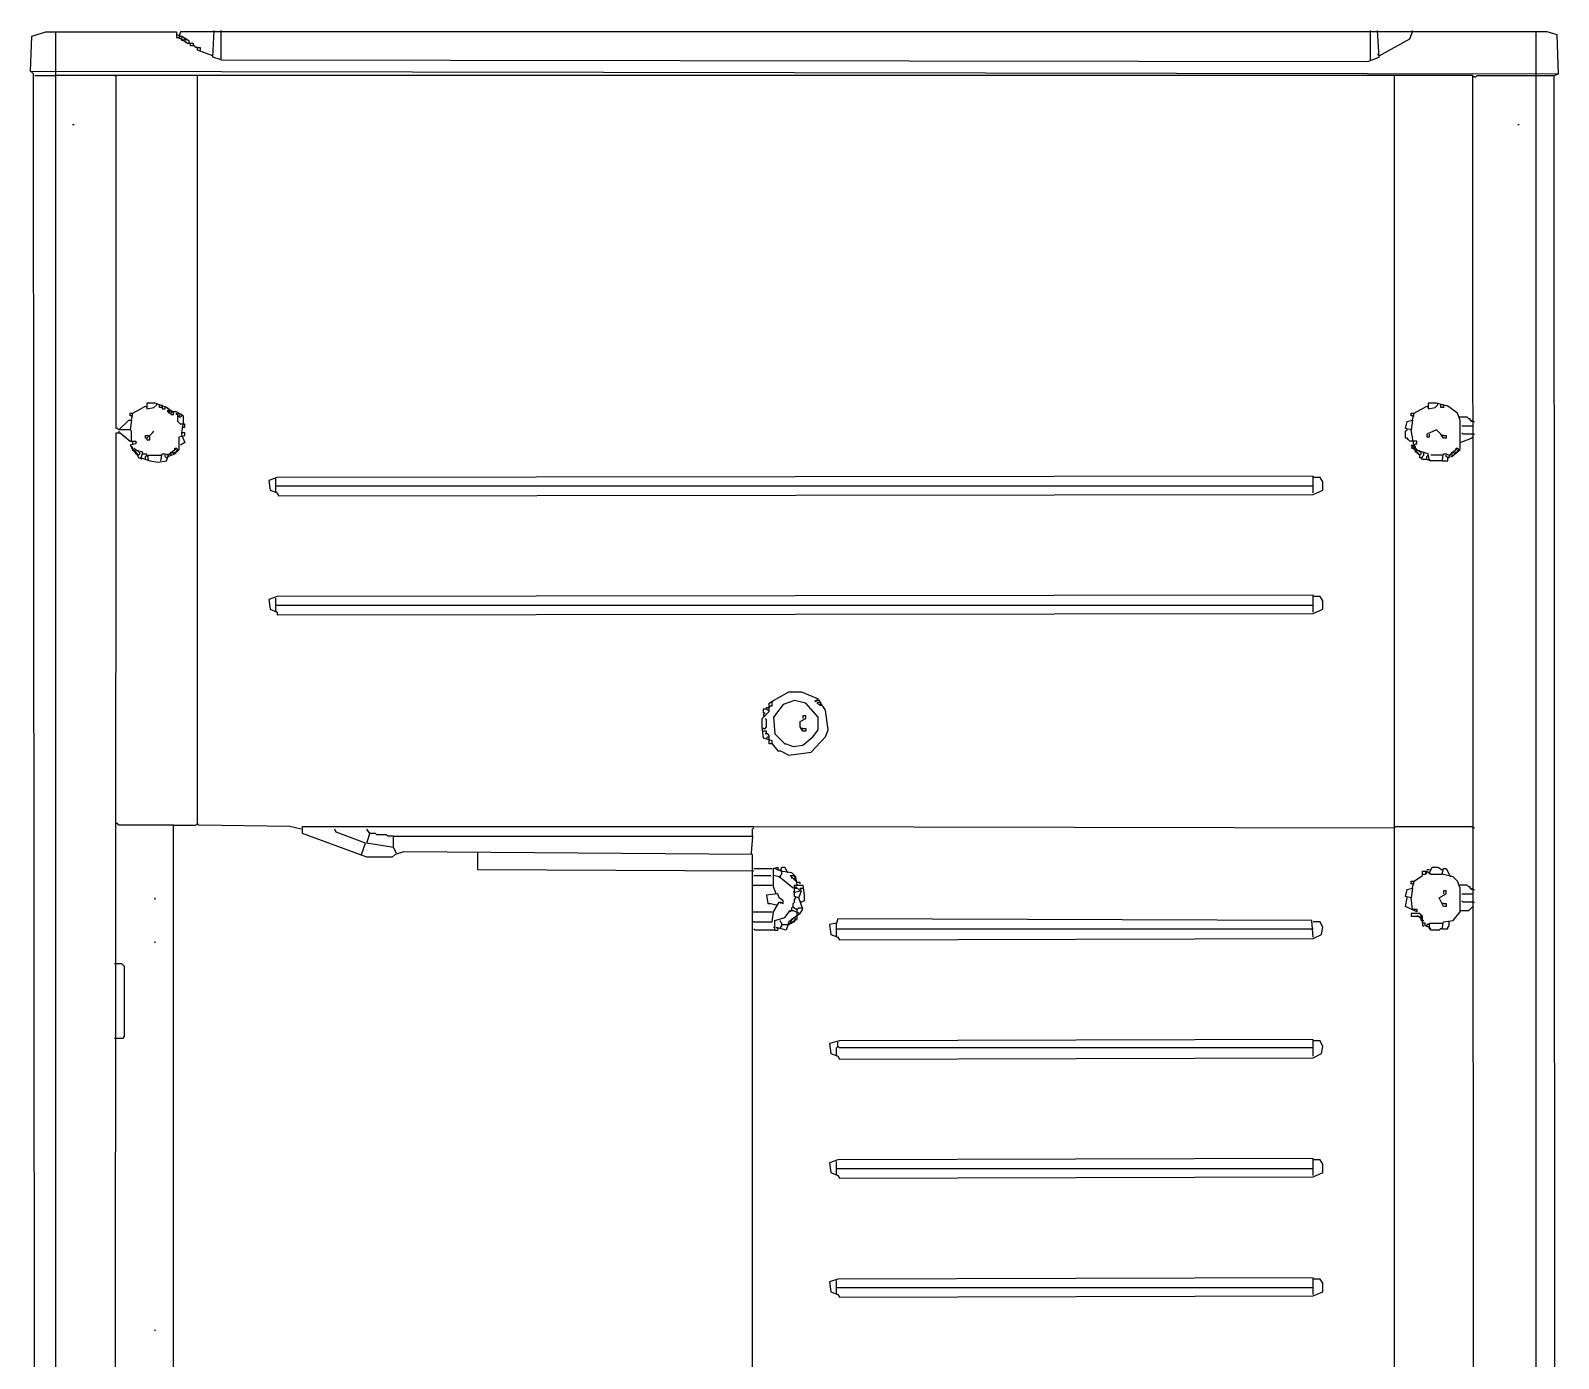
# Model space of a CAD drawing. Extents: x 3792242 to 5145247, y -1546315 to -1031918.
# Drawn here: x 4167802 to 4168572, y -1514975 to -1514306 of the extents above; entities that cross this region are included whole.
import ezdxf

# ---------------------------------------------------------------- set-up
doc = ezdxf.new("R2010")
doc.units = 0
doc.header["$MEASUREMENT"] = 0
doc.layers.add('ZZ-chladenie', color=133, linetype='CONTINUOUS')

msp = doc.modelspace()

# ---------------------------------------------------------------- linework, layer by layer
at = {"layer": 'ZZ-chladenie', "color": 9}
for p, q in [((4167803.011, -1514308.421), (4167810.072, -1514306.302)), ((4167810.072, -1514306.302), (4167875.735, -1514306.302)), ((4167815.014, -1515613.77), (4167815.014, -1514306.302)), ((4167875.735, -1514306.302), (4167875.735, -1514309.126)), ((4167877.853, -1514306.302), (4167877.147, -1514308.421)), ((4168566.255, -1514306.302), (4167877.853, -1514306.302)), ((4167894.092, -1514319.012), (4167894.798, -1514305.597)), ((4167898.328, -1514320.424), (4167898.328, -1514305.597)), ((4168477.293, -1514320.424), (4168477.293, -1514305.597)), ((4168481.529, -1514319.012), (4168480.822, -1514305.597)), ((4168497.062, -1514309.833), (4168498.474, -1514306.302)), ((4168498.474, -1514306.302), (4168498.474, -1514305.597)), ((4168560.607, -1515372.443), (4168560.607, -1514306.302)), ((4168571.198, -1514307.714), (4168566.255, -1514306.302)), ((4167802.305, -1514326.072), (4167803.011, -1514308.421)), ((4167876.441, -1514307.714), (4167875.735, -1514307.714)), ((4167875.735, -1514309.126), (4167877.147, -1514309.126)), ((4167877.147, -1514308.421), (4167876.441, -1514307.714)), ((4167877.147, -1514308.421), (4167878.559, -1514308.421)), ((4167877.147, -1514309.126), (4167877.147, -1514309.833)), ((4167877.147, -1514309.126), (4167881.383, -1514311.951)), ((4167878.559, -1514308.421), (4167882.089, -1514310.539)), ((4167878.559, -1514309.833), (4167878.559, -1514309.126)), ((4167878.559, -1514310.539), (4167878.559, -1514309.833)), ((4167879.265, -1514310.539), (4167878.559, -1514310.539)), ((4167879.265, -1514310.539), (4167879.971, -1514309.833)), ((4167879.971, -1514309.833), (4167880.677, -1514310.539)), ((4167880.677, -1514311.245), (4167880.677, -1514311.951)), ((4167881.383, -1514311.951), (4167884.207, -1514311.951)), ((4167882.089, -1514310.539), (4167882.089, -1514311.951)), ((4167882.795, -1514313.363), (4167882.795, -1514311.951)), ((4167884.207, -1514313.363), (4167882.795, -1514313.363)), ((4167884.207, -1514311.951), (4167884.207, -1514313.363)), ((4167884.914, -1514313.363), (4167884.207, -1514313.363)), ((4167885.62, -1514314.069), (4167884.914, -1514313.363)), ((4167886.326, -1514314.069), (4167885.62, -1514314.069)), ((4167886.326, -1514315.481), (4167886.326, -1514314.069)), ((4167886.326, -1514314.069), (4167887.738, -1514314.069)), ((4167887.738, -1514314.069), (4167887.738, -1514315.481)), ((4168481.529, -1514318.305), (4168497.062, -1514309.833)), ((4168571.903, -1514327.484), (4168571.198, -1514307.714)), ((4167894.092, -1514318.305), (4167886.326, -1514315.481)), ((4167898.328, -1514320.424), (4167894.092, -1514319.012)), ((4167898.328, -1514320.424), (4168475.88, -1514321.13)), ((4168475.88, -1514321.13), (4168481.529, -1514319.012)), ((4168481.529, -1514318.305), (4168480.822, -1514317.6)), ((4167803.717, -1514327.484), (4167802.305, -1514326.072)), ((4167802.305, -1514326.072), (4168571.903, -1514327.484)), ((4167804.808, -1515613.77), (4167803.717, -1514327.484)), ((4167804.423, -1514328.19), (4167815.014, -1514328.19)), ((4168528.835, -1514328.19), (4167815.014, -1514328.19)), ((4167845.374, -1514328.896), (4167844.668, -1514328.19)), ((4167845.374, -1514506.116), (4167845.374, -1514328.896)), ((4167886.326, -1514705.222), (4167886.326, -1514328.19)), ((4168489.296, -1515613.77), (4168489.296, -1514328.19)), ((4168529.472, -1515613.77), (4168528.835, -1514328.19)), ((4168529.54, -1514328.896), (4168528.835, -1514328.896)), ((4168529.54, -1514328.896), (4168530.247, -1514328.896)), ((4168530.247, -1514328.896), (4168530.952, -1514328.19)), ((4168530.952, -1514328.19), (4168560.607, -1514328.19)), ((4168560.607, -1514328.19), (4168569.786, -1514328.19)), ((4168569.786, -1514328.19), (4168571.903, -1514327.484)), ((4168570.377, -1515613.77), (4168569.786, -1514328.19)), ((4167823.487, -1514352.902), (4167824.193, -1514352.902)), ((4168551.428, -1514352.902), (4168552.134, -1514352.902)), ((4167852.435, -1514499.761), (4167852.435, -1514498.349)), ((4167852.435, -1514498.349), (4167853.847, -1514498.349)), ((4167853.141, -1514501.879), (4167853.847, -1514498.349)), ((4167853.847, -1514498.349), (4167860.201, -1514494.819)), ((4167860.201, -1514494.819), (4167860.908, -1514495.525)), ((4167865.144, -1514493.407), (4167860.908, -1514493.407)), ((4167860.908, -1514493.407), (4167860.908, -1514496.231)), ((4167860.908, -1514496.231), (4167864.438, -1514495.525)), ((4167864.438, -1514495.525), (4167865.85, -1514494.113)), ((4167870.792, -1514495.525), (4167865.144, -1514493.407)), ((4167865.85, -1514494.113), (4167865.85, -1514493.407)), ((4167867.262, -1514495.525), (4167867.262, -1514494.113)), ((4167868.675, -1514495.525), (4167867.262, -1514495.525)), ((4167868.675, -1514494.819), (4167868.675, -1514494.113)), ((4167868.675, -1514494.819), (4167868.675, -1514495.525)), ((4167868.675, -1514495.525), (4167868.675, -1514496.231)), ((4167868.675, -1514496.231), (4167870.087, -1514496.231)), ((4167870.087, -1514495.525), (4167870.087, -1514494.819)), ((4167870.087, -1514496.231), (4167870.087, -1514495.525)), ((4167873.616, -1514497.643), (4167870.792, -1514495.525)), ((4167871.499, -1514496.231), (4167871.499, -1514495.525)), ((4167871.499, -1514497.643), (4167871.499, -1514496.937)), ((4167871.499, -1514496.937), (4167872.204, -1514497.643)), ((4167872.204, -1514498.349), (4167871.499, -1514497.643)), ((4167872.204, -1514497.643), (4167872.911, -1514496.937)), ((4167872.204, -1514497.643), (4167872.911, -1514498.349)), ((4167872.911, -1514498.349), (4167872.204, -1514498.349)), ((4167872.911, -1514496.937), (4167873.616, -1514497.643)), ((4167872.911, -1514498.349), (4167873.616, -1514497.643)), ((4167872.911, -1514498.349), (4167872.911, -1514499.055)), ((4167872.911, -1514499.055), (4167874.323, -1514499.055)), ((4167874.323, -1514497.643), (4167873.616, -1514497.643)), ((4167875.735, -1514497.643), (4167873.616, -1514497.643)), ((4167874.323, -1514498.349), (4167874.323, -1514497.643)), ((4167874.323, -1514499.055), (4167874.323, -1514498.349)), ((4167879.265, -1514499.761), (4167875.735, -1514497.643)), ((4167875.735, -1514499.055), (4167875.735, -1514498.349)), ((4167875.735, -1514498.349), (4167876.441, -1514499.055)), ((4167876.441, -1514499.055), (4167875.735, -1514499.055)), ((4167876.441, -1514499.055), (4167877.147, -1514498.349)), ((4167876.441, -1514502.585), (4167876.441, -1514499.055)), ((4167877.147, -1514498.349), (4167877.853, -1514499.055)), ((4167877.147, -1514499.761), (4167877.853, -1514499.055)), ((4167878.559, -1514499.055), (4167877.853, -1514499.055)), ((4167878.559, -1514499.761), (4167878.559, -1514499.055)), ((4168497.768, -1514499.761), (4168497.768, -1514498.349)), ((4168497.768, -1514498.349), (4168499.18, -1514498.349)), ((4168498.474, -1514501.879), (4168499.18, -1514498.349)), ((4168499.18, -1514498.349), (4168505.534, -1514494.819)), ((4168505.534, -1514494.819), (4168506.241, -1514495.525)), ((4168510.477, -1514493.407), (4168506.241, -1514493.407)), ((4168506.241, -1514493.407), (4168506.241, -1514496.231)), ((4168506.241, -1514496.231), (4168509.771, -1514495.525)), ((4168509.771, -1514495.525), (4168511.183, -1514494.113)), ((4168516.125, -1514494.819), (4168510.477, -1514493.407)), ((4168511.183, -1514494.113), (4168511.183, -1514493.407)), ((4168512.595, -1514495.525), (4168512.595, -1514494.113)), ((4168514.007, -1514495.525), (4168512.595, -1514495.525)), ((4168514.007, -1514494.819), (4168514.007, -1514494.113)), ((4168514.007, -1514494.819), (4168514.007, -1514495.525)), ((4168521.068, -1514498.349), (4168516.125, -1514494.819)), ((4168522.48, -1514501.879), (4168521.068, -1514498.349)), ((4167846.081, -1514506.116), (4167845.374, -1514506.116)), ((4167846.787, -1514506.822), (4167846.081, -1514506.116)), ((4167846.787, -1514506.822), (4167851.729, -1514501.879)), ((4167852.435, -1514506.822), (4167846.787, -1514506.822)), ((4167851.729, -1514501.879), (4167853.141, -1514501.879)), ((4167853.141, -1514499.761), (4167852.435, -1514499.761)), ((4167853.141, -1514501.879), (4167852.435, -1514506.822)), ((4167853.141, -1514507.528), (4167852.435, -1514506.822)), ((4167853.141, -1514499.761), (4167853.847, -1514499.761)), ((4167877.147, -1514503.291), (4167876.441, -1514502.585)), ((4167877.147, -1514500.467), (4167877.147, -1514499.761)), ((4167877.853, -1514500.467), (4167877.147, -1514500.467)), ((4167877.853, -1514503.997), (4167877.147, -1514503.291)), ((4167878.559, -1514499.761), (4167877.853, -1514500.467)), ((4167878.559, -1514503.997), (4167877.853, -1514503.997)), ((4167878.559, -1514508.234), (4167879.265, -1514503.291)), ((4167879.971, -1514503.997), (4167878.559, -1514503.997)), ((4167878.559, -1514505.41), (4167879.971, -1514505.41)), ((4167879.265, -1514503.291), (4167879.265, -1514499.761)), ((4167879.971, -1514505.41), (4167879.971, -1514503.997)), ((4168494.944, -1514506.116), (4168495.65, -1514502.585)), ((4168497.768, -1514506.822), (4168494.944, -1514506.116)), ((4168494.944, -1514507.528), (4168495.65, -1514506.822)), ((4168495.65, -1514502.585), (4168498.474, -1514501.879)), ((4168495.65, -1514506.822), (4168495.65, -1514506.116)), ((4168498.474, -1514499.761), (4168497.768, -1514499.761)), ((4168498.474, -1514501.879), (4168497.768, -1514506.822)), ((4168499.18, -1514515.294), (4168497.768, -1514506.822)), ((4168498.474, -1514499.761), (4168499.18, -1514499.761)), ((4168510.477, -1514506.822), (4168505.534, -1514508.94)), ((4168512.595, -1514508.94), (4168510.477, -1514506.822)), ((4168526.01, -1514500.467), (4168521.773, -1514500.467)), ((4168522.48, -1514513.176), (4168522.48, -1514501.879)), ((4168523.186, -1514504.703), (4168528.835, -1514504.703)), ((4168526.716, -1514501.173), (4168526.01, -1514500.467)), ((4168527.422, -1514501.173), (4168526.716, -1514501.173)), ((4168527.422, -1514501.879), (4168527.422, -1514501.173)), ((4168528.128, -1514502.585), (4168527.422, -1514501.879)), ((4168528.835, -1514502.585), (4168528.128, -1514501.879)), ((4168528.835, -1514502.585), (4168528.128, -1514502.585)), ((4168528.835, -1514502.585), (4168529.54, -1514502.585)), ((4167844.849, -1515613.77), (4167845.374, -1514508.234)), ((4167845.374, -1514508.234), (4167847.493, -1514508.234)), ((4167846.787, -1514507.528), (4167846.787, -1514508.234)), ((4167847.493, -1514508.234), (4167852.435, -1514512.47)), ((4167852.435, -1514512.47), (4167855.259, -1514512.47)), ((4167855.259, -1514513.882), (4167852.435, -1514514.588)), ((4167852.435, -1514514.588), (4167855.259, -1514518.824)), ((4167853.141, -1514512.47), (4167853.141, -1514507.528)), ((4167853.847, -1514513.882), (4167853.847, -1514512.47)), ((4167855.259, -1514512.47), (4167855.259, -1514513.882)), ((4167860.201, -1514511.058), (4167860.201, -1514509.646)), ((4167860.201, -1514509.646), (4167861.613, -1514509.646)), ((4167860.908, -1514511.058), (4167860.201, -1514511.058)), ((4167861.613, -1514510.352), (4167860.908, -1514511.058)), ((4167860.908, -1514511.058), (4167860.908, -1514511.764)), ((4167860.908, -1514511.764), (4167862.32, -1514511.764)), ((4167861.613, -1514509.646), (4167861.613, -1514510.352)), ((4167862.32, -1514509.646), (4167863.026, -1514508.94)), ((4167862.32, -1514511.764), (4167862.32, -1514509.646)), ((4167863.026, -1514508.94), (4167863.732, -1514508.234)), ((4167863.732, -1514508.234), (4167864.438, -1514507.528)), ((4167877.147, -1514510.352), (4167879.971, -1514509.646)), ((4167877.147, -1514516.707), (4167877.147, -1514510.352)), ((4167879.971, -1514513.176), (4167877.853, -1514514.588)), ((4167878.559, -1514509.646), (4167878.559, -1514508.234)), ((4167879.971, -1514508.234), (4167878.559, -1514508.234)), ((4167878.559, -1514509.646), (4167879.971, -1514513.176)), ((4167879.971, -1514509.646), (4167879.971, -1514508.234)), ((4168494.944, -1514511.058), (4168494.944, -1514507.528)), ((4168495.65, -1514511.058), (4168494.944, -1514511.058)), ((4168496.356, -1514511.764), (4168495.65, -1514511.058)), ((4168497.062, -1514512.47), (4168496.356, -1514511.764)), ((4168498.474, -1514512.47), (4168497.062, -1514512.47)), ((4168502.004, -1514519.531), (4168497.768, -1514514.588)), ((4168497.768, -1514514.588), (4168499.18, -1514514.588)), ((4168499.18, -1514512.47), (4168498.474, -1514512.47)), ((4168500.592, -1514512.47), (4168499.18, -1514512.47)), ((4168499.18, -1514514.588), (4168499.886, -1514513.882)), ((4168499.886, -1514515.294), (4168499.18, -1514514.588)), ((4168499.886, -1514513.882), (4168500.592, -1514513.882)), ((4168500.592, -1514513.882), (4168500.592, -1514512.47)), ((4168505.534, -1514508.94), (4168505.534, -1514510.352)), ((4168505.534, -1514510.352), (4168506.947, -1514510.352)), ((4168506.947, -1514510.352), (4168506.947, -1514508.94)), ((4168514.007, -1514511.058), (4168512.595, -1514508.94)), ((4168514.007, -1514509.646), (4168513.301, -1514509.646)), ((4168514.007, -1514509.646), (4168515.419, -1514509.646)), ((4168515.419, -1514511.058), (4168514.007, -1514511.058)), ((4168515.419, -1514509.646), (4168515.419, -1514511.058)), ((4168522.48, -1514513.176), (4168528.128, -1514511.058)), ((4168522.48, -1514516.707), (4168522.48, -1514513.176)), ((4168523.892, -1514508.94), (4168523.186, -1514508.234)), ((4168528.835, -1514508.94), (4168523.892, -1514508.94)), ((4168528.128, -1514511.058), (4168528.835, -1514510.352)), ((4168528.835, -1514508.94), (4168529.54, -1514508.94)), ((4167853.141, -1514516), (4167853.847, -1514515.294)), ((4167853.847, -1514516.707), (4167853.141, -1514516)), ((4167853.847, -1514517.412), (4167853.847, -1514516.707)), ((4167854.553, -1514517.412), (4167853.847, -1514517.412)), ((4167855.965, -1514517.412), (4167854.553, -1514516)), ((4167854.553, -1514517.412), (4167855.259, -1514516.707)), ((4167855.259, -1514518.119), (4167854.553, -1514517.412)), ((4167855.259, -1514516.707), (4167855.965, -1514517.412)), ((4167855.965, -1514518.824), (4167855.259, -1514518.119)), ((4167855.259, -1514518.824), (4167855.965, -1514518.824)), ((4167856.672, -1514517.412), (4167855.965, -1514517.412)), ((4167858.789, -1514518.119), (4167855.965, -1514517.412)), ((4167855.965, -1514519.531), (4167855.965, -1514518.824)), ((4167855.965, -1514518.824), (4167856.672, -1514520.943)), ((4167856.672, -1514519.531), (4167855.965, -1514519.531)), ((4167856.672, -1514518.119), (4167856.672, -1514517.412)), ((4167856.672, -1514519.531), (4167857.377, -1514518.824)), ((4167856.672, -1514520.943), (4167858.084, -1514520.943)), ((4167857.377, -1514518.824), (4167857.377, -1514518.119)), ((4167858.084, -1514520.943), (4167858.789, -1514518.119)), ((4167858.084, -1514520.943), (4167858.084, -1514521.648)), ((4167858.084, -1514520.943), (4167862.32, -1514522.355)), ((4167858.789, -1514518.824), (4167860.908, -1514518.824)), ((4167860.201, -1514520.236), (4167860.908, -1514519.531)), ((4167860.201, -1514521.648), (4167860.201, -1514520.236)), ((4167860.908, -1514519.531), (4167867.968, -1514519.531)), ((4167861.613, -1514520.236), (4167860.908, -1514520.236)), ((4167861.613, -1514521.648), (4167861.613, -1514520.236)), ((4167861.613, -1514521.648), (4167861.613, -1514522.355)), ((4167862.32, -1514522.355), (4167866.556, -1514523.061)), ((4167866.556, -1514523.061), (4167870.792, -1514522.355)), ((4167867.968, -1514522.355), (4167868.675, -1514518.824)), ((4167868.675, -1514518.824), (4167870.087, -1514518.824)), ((4167870.087, -1514518.824), (4167871.499, -1514519.531)), ((4167870.087, -1514520.236), (4167870.087, -1514519.531)), ((4167870.792, -1514520.943), (4167870.087, -1514520.236)), ((4167870.792, -1514522.355), (4167871.499, -1514520.236)), ((4167870.792, -1514520.943), (4167871.499, -1514520.943)), ((4167871.499, -1514519.531), (4167875.735, -1514516)), ((4167871.499, -1514519.531), (4167871.499, -1514518.824)), ((4167871.499, -1514520.236), (4167875.029, -1514518.824)), ((4167871.499, -1514520.943), (4167871.499, -1514520.236)), ((4167872.911, -1514518.824), (4167872.911, -1514518.119)), ((4167872.911, -1514518.119), (4167873.616, -1514518.119)), ((4167872.911, -1514518.824), (4167872.911, -1514519.531)), ((4167873.616, -1514518.119), (4167874.323, -1514517.412)), ((4167873.616, -1514518.119), (4167874.323, -1514518.824)), ((4167874.323, -1514517.412), (4167875.029, -1514516.707)), ((4167874.323, -1514518.824), (4167875.029, -1514518.119)), ((4167875.029, -1514516.707), (4167875.029, -1514516)), ((4167875.029, -1514516), (4167875.735, -1514516)), ((4167875.029, -1514518.824), (4167877.147, -1514516.707)), ((4167875.029, -1514518.119), (4167875.735, -1514518.119)), ((4167876.441, -1514516.707), (4167875.735, -1514516)), ((4167875.735, -1514517.412), (4167876.441, -1514516.707)), ((4167875.735, -1514518.119), (4167875.735, -1514517.412)), ((4168498.474, -1514516), (4168497.768, -1514516)), ((4168499.18, -1514516.707), (4168498.474, -1514516)), ((4168501.298, -1514517.412), (4168499.18, -1514515.294)), ((4168499.886, -1514517.412), (4168499.18, -1514516.707)), ((4168499.886, -1514516), (4168499.886, -1514515.294)), ((4168499.886, -1514517.412), (4168500.592, -1514516.707)), ((4168499.886, -1514518.119), (4168499.886, -1514517.412)), ((4168500.592, -1514518.119), (4168499.886, -1514518.119)), ((4168500.592, -1514516.707), (4168501.298, -1514517.412)), ((4168501.298, -1514518.824), (4168500.592, -1514518.119)), ((4168502.004, -1514517.412), (4168501.298, -1514517.412)), ((4168506.241, -1514518.824), (4168501.298, -1514517.412)), ((4168502.004, -1514519.531), (4168501.298, -1514518.824)), ((4168502.004, -1514518.119), (4168502.004, -1514517.412)), ((4168502.004, -1514519.531), (4168502.71, -1514518.824)), ((4168502.004, -1514520.943), (4168502.004, -1514519.531)), ((4168502.71, -1514520.943), (4168502.004, -1514520.943)), ((4168502.71, -1514518.824), (4168502.71, -1514518.119)), ((4168503.416, -1514521.648), (4168502.71, -1514520.943)), ((4168503.416, -1514520.236), (4168504.122, -1514519.531)), ((4168503.416, -1514520.943), (4168503.416, -1514520.236)), ((4168505.534, -1514521.648), (4168503.416, -1514521.648)), ((4168504.122, -1514518.824), (4168504.122, -1514518.119)), ((4168504.122, -1514519.531), (4168504.122, -1514518.824)), ((4168505.534, -1514520.236), (4168506.241, -1514519.531)), ((4168505.534, -1514521.648), (4168505.534, -1514520.236)), ((4168505.534, -1514521.648), (4168506.947, -1514521.648)), ((4168506.947, -1514522.355), (4168506.241, -1514518.824)), ((4168506.241, -1514519.531), (4168506.241, -1514520.236)), ((4168506.947, -1514521.648), (4168507.653, -1514522.355)), ((4168513.301, -1514522.355), (4168506.947, -1514522.355)), ((4168513.301, -1514519.531), (4168507.653, -1514519.531)), ((4168513.301, -1514522.355), (4168514.007, -1514518.824)), ((4168513.301, -1514522.355), (4168516.125, -1514522.355)), ((4168514.007, -1514518.824), (4168515.419, -1514518.824)), ((4168515.419, -1514518.824), (4168518.244, -1514520.236)), ((4168515.419, -1514520.236), (4168515.419, -1514519.531)), ((4168516.125, -1514520.943), (4168515.419, -1514520.236)), ((4168516.125, -1514520.943), (4168516.832, -1514520.236)), ((4168516.125, -1514522.355), (4168516.125, -1514520.943)), ((4168516.832, -1514520.943), (4168516.125, -1514520.943)), ((4168516.832, -1514519.531), (4168521.068, -1514516)), ((4168516.832, -1514520.236), (4168516.832, -1514520.943)), ((4168518.244, -1514520.236), (4168522.48, -1514516.707)), ((4168518.244, -1514518.824), (4168518.244, -1514518.119)), ((4168518.244, -1514518.119), (4168518.949, -1514518.119)), ((4168518.244, -1514518.824), (4168518.244, -1514519.531)), ((4168518.949, -1514518.119), (4168519.656, -1514517.412)), ((4168518.949, -1514518.119), (4168519.656, -1514518.824)), ((4168519.656, -1514517.412), (4168520.361, -1514516.707)), ((4168519.656, -1514518.824), (4168520.361, -1514518.119)), ((4168520.361, -1514516.707), (4168520.361, -1514516)), ((4168520.361, -1514516), (4168521.068, -1514516)), ((4168520.361, -1514518.119), (4168521.068, -1514518.119)), ((4168521.773, -1514516.707), (4168521.068, -1514516)), ((4168521.068, -1514517.412), (4168521.773, -1514516.707)), ((4168521.068, -1514518.119), (4168521.068, -1514517.412)), ((4168448.344, -1514530.122), (4167926.571, -1514530.827)), ((4168448.344, -1514538.594), (4168448.344, -1514530.122)), ((4167926.571, -1514530.827), (4167922.334, -1514532.239)), ((4167922.334, -1514532.239), (4167923.041, -1514537.182)), ((4167923.041, -1514537.182), (4167926.571, -1514538.594)), ((4167925.865, -1514537.888), (4167925.865, -1514531.534)), ((4167925.865, -1514535.064), (4168448.344, -1514535.064)), ((4167925.865, -1514537.888), (4167925.865, -1514538.594)), ((4168451.874, -1514530.827), (4168448.344, -1514530.827)), ((4168448.344, -1514539.3), (4168453.286, -1514537.182)), ((4168453.286, -1514532.946), (4168451.874, -1514530.827)), ((4168453.286, -1514537.182), (4168453.286, -1514532.946)), ((4167926.571, -1514538.594), (4167927.277, -1514540.006)), ((4167927.277, -1514540.006), (4168448.344, -1514539.3)), ((4167926.571, -1514590.842), (4167922.334, -1514592.254)), ((4167925.865, -1514597.902), (4167925.865, -1514591.548)), ((4168448.344, -1514590.136), (4167926.571, -1514590.842)), ((4168448.344, -1514598.609), (4168448.344, -1514590.136)), ((4168451.874, -1514590.842), (4168448.344, -1514590.842)), ((4168453.286, -1514592.96), (4168451.874, -1514590.842)), ((4167922.334, -1514592.254), (4167923.041, -1514597.197)), ((4167923.041, -1514597.197), (4167926.571, -1514598.609)), ((4167925.865, -1514595.078), (4168448.344, -1514595.078)), ((4167925.865, -1514597.902), (4167925.865, -1514598.609)), ((4167926.571, -1514598.609), (4167926.571, -1514600.021)), ((4167926.571, -1514600.021), (4168448.344, -1514599.315)), ((4168448.344, -1514599.315), (4168453.286, -1514597.197)), ((4168453.286, -1514597.197), (4168453.286, -1514592.96)), ((4168174.395, -1514644.502), (4168176.514, -1514643.09)), ((4168174.395, -1514648.739), (4168174.395, -1514644.502)), ((4168175.807, -1514644.502), (4168175.807, -1514643.796)), ((4168175.807, -1514645.914), (4168175.807, -1514644.502)), ((4168176.514, -1514643.09), (4168184.28, -1514638.854)), ((4168181.456, -1514645.208), (4168176.514, -1514651.563)), ((4168187.105, -1514643.09), (4168181.456, -1514645.208)), ((4168184.28, -1514638.854), (4168190.635, -1514638.854)), ((4168192.753, -1514644.502), (4168187.105, -1514643.09)), ((4168190.635, -1514638.854), (4168199.107, -1514642.384)), ((4168199.107, -1514651.563), (4168192.753, -1514644.502)), ((4168199.107, -1514642.384), (4168197.695, -1514643.796)), ((4168197.695, -1514643.796), (4168197.695, -1514643.09)), ((4168197.695, -1514643.09), (4168199.107, -1514643.09)), ((4168199.813, -1514643.796), (4168198.401, -1514644.502)), ((4168198.401, -1514644.502), (4168201.226, -1514645.914)), ((4168199.813, -1514643.09), (4168199.107, -1514643.09)), ((4168199.813, -1514643.796), (4168199.813, -1514643.09)), ((4168200.519, -1514644.502), (4168199.813, -1514643.796)), ((4168202.638, -1514648.032), (4168199.813, -1514643.796)), ((4168199.813, -1514645.208), (4168200.519, -1514644.502)), ((4168199.813, -1514645.208), (4168199.813, -1514645.914)), ((4168170.865, -1514652.268), (4168174.395, -1514648.739)), ((4168170.865, -1514656.505), (4168170.865, -1514652.268)), ((4168171.571, -1514649.444), (4168171.571, -1514647.326)), ((4168171.571, -1514647.326), (4168172.983, -1514647.326)), ((4168171.571, -1514649.444), (4168172.278, -1514649.444)), ((4168172.278, -1514649.444), (4168171.571, -1514650.151)), ((4168171.571, -1514650.151), (4168171.571, -1514650.856)), ((4168171.571, -1514650.856), (4168172.278, -1514650.856)), ((4168172.983, -1514652.975), (4168172.278, -1514652.268)), ((4168172.983, -1514647.326), (4168172.983, -1514646.62)), ((4168172.983, -1514646.62), (4168174.395, -1514646.62)), ((4168172.983, -1514647.326), (4168173.69, -1514648.032)), ((4168172.983, -1514656.505), (4168172.983, -1514652.975)), ((4168173.69, -1514648.032), (4168174.395, -1514648.032)), ((4168174.395, -1514646.62), (4168175.102, -1514645.914)), ((4168175.102, -1514645.914), (4168175.807, -1514645.914)), ((4168176.514, -1514651.563), (4168177.219, -1514660.035)), ((4168189.929, -1514653.68), (4168192.753, -1514652.268)), ((4168192.753, -1514650.856), (4168191.341, -1514650.856)), ((4168191.341, -1514650.856), (4168191.341, -1514652.268)), ((4168192.753, -1514652.268), (4168192.753, -1514650.856)), ((4168199.107, -1514657.917), (4168199.107, -1514651.563)), ((4168204.05, -1514657.917), (4168202.638, -1514648.032)), ((4168171.571, -1514662.154), (4168170.865, -1514656.505)), ((4168171.571, -1514657.211), (4168170.865, -1514657.211)), ((4168171.571, -1514657.211), (4168172.278, -1514657.211)), ((4168172.983, -1514658.623), (4168171.571, -1514658.623)), ((4168172.278, -1514657.211), (4168172.983, -1514656.505)), ((4168172.278, -1514660.035), (4168172.983, -1514659.329)), ((4168173.69, -1514660.035), (4168172.278, -1514660.035)), ((4168172.983, -1514659.329), (4168172.983, -1514658.623)), ((4168174.395, -1514660.742), (4168173.69, -1514660.035)), ((4168174.395, -1514663.566), (4168174.395, -1514660.742)), ((4168177.219, -1514660.035), (4168182.162, -1514664.978)), ((4168189.929, -1514656.505), (4168189.929, -1514653.68)), ((4168191.341, -1514658.623), (4168189.929, -1514656.505)), ((4168191.341, -1514657.211), (4168190.635, -1514657.211)), ((4168191.341, -1514657.211), (4168192.753, -1514657.211)), ((4168192.753, -1514658.623), (4168191.341, -1514658.623)), ((4168192.753, -1514657.211), (4168192.753, -1514658.623)), ((4168196.283, -1514661.447), (4168199.107, -1514657.917)), ((4168202.638, -1514661.447), (4168204.05, -1514657.917)), ((4168175.807, -1514663.566), (4168171.571, -1514662.154)), ((4168172.983, -1514662.154), (4168173.69, -1514661.447)), ((4168173.69, -1514661.447), (4168174.395, -1514661.447)), ((4168174.395, -1514664.978), (4168174.395, -1514663.566)), ((4168175.807, -1514664.978), (4168174.395, -1514664.978)), ((4168175.807, -1514664.978), (4168175.807, -1514663.566)), ((4168175.807, -1514664.978), (4168176.514, -1514665.684)), ((4168175.807, -1514664.978), (4168178.632, -1514668.508)), ((4168178.632, -1514668.508), (4168180.044, -1514668.508)), ((4168180.044, -1514668.508), (4168184.28, -1514670.626)), ((4168182.162, -1514664.978), (4168182.868, -1514664.978)), ((4168182.868, -1514664.978), (4168186.398, -1514666.39)), ((4168186.398, -1514666.39), (4168191.341, -1514665.684)), ((4168191.341, -1514665.684), (4168196.283, -1514661.447)), ((4168195.577, -1514669.214), (4168202.638, -1514661.447)), ((4168184.28, -1514670.626), (4168195.577, -1514669.214)), ((4167846.081, -1514705.222), (4167845.374, -1514705.222)), ((4167846.787, -1514705.929), (4167846.081, -1514705.222)), ((4167874.323, -1514705.929), (4167846.787, -1514705.929)), ((4167874.323, -1515613.77), (4167874.323, -1514705.929)), ((4167874.323, -1514705.929), (4167885.62, -1514705.929)), ((4167885.62, -1514705.929), (4167886.326, -1514705.222)), ((4167887.032, -1514705.929), (4167886.326, -1514705.222)), ((4167932.925, -1514706.635), (4167887.032, -1514705.929)), ((4167938.574, -1514708.047), (4167932.925, -1514706.635)), ((4167939.279, -1514710.165), (4167939.279, -1514706.635)), ((4167939.279, -1514706.635), (4168166.629, -1514706.635)), ((4168165.923, -1514708.047), (4168166.629, -1514707.341)), ((4168166.629, -1514706.635), (4168489.296, -1514707.341)), ((4168489.296, -1514707.341), (4168490.001, -1514706.635)), ((4168490.001, -1514706.635), (4168528.128, -1514706.635)), ((4168528.128, -1514706.635), (4168528.835, -1514707.341)), ((4168528.835, -1514707.341), (4168529.54, -1514707.341)), ((4167971.758, -1514722.168), (4167939.279, -1514710.165)), ((4167956.225, -1514709.459), (4167955.519, -1514708.047)), ((4167971.052, -1514715.108), (4167956.225, -1514709.459)), ((4167968.934, -1514720.756), (4167971.052, -1514715.108)), ((4167973.17, -1514710.165), (4167971.758, -1514708.047)), ((4167971.758, -1514715.108), (4167973.17, -1514710.165)), ((4167985.173, -1514717.226), (4167971.758, -1514715.108)), ((4167975.994, -1514710.165), (4167973.17, -1514710.165)), ((4167976.7, -1514710.871), (4167975.994, -1514710.165)), ((4167981.643, -1514710.871), (4167976.7, -1514710.871)), ((4167982.349, -1514711.577), (4167981.643, -1514710.871)), ((4167985.173, -1514711.577), (4167982.349, -1514711.577)), ((4167985.173, -1514717.226), (4167985.173, -1514711.577)), ((4167985.173, -1514711.577), (4168165.923, -1514711.577)), ((4168165.923, -1514711.577), (4168165.216, -1514720.05)), ((4168165.923, -1514711.577), (4168165.923, -1514708.047)), ((4167984.467, -1514722.168), (4167971.758, -1514722.168)), ((4167985.879, -1514720.756), (4167984.467, -1514722.168)), ((4167986.585, -1514720.05), (4167985.173, -1514717.226)), ((4167990.116, -1514719.344), (4167985.879, -1514720.756)), ((4168165.923, -1514720.756), (4167990.116, -1514719.344)), ((4168027.536, -1514720.05), (4168027.536, -1514719.344)), ((4168027.536, -1514728.522), (4168027.536, -1514720.05)), ((4168165.216, -1514720.05), (4168165.216, -1514720.756)), ((4168165.923, -1515613.77), (4168165.923, -1514720.756)), ((4168166.629, -1514729.229), (4168027.536, -1514728.522)), ((4168166.629, -1514727.816), (4168175.807, -1514727.816)), ((4168176.514, -1514727.816), (4168178.632, -1514727.11)), ((4168176.514, -1514736.995), (4168176.514, -1514727.816)), ((4168178.632, -1514728.522), (4168177.219, -1514727.816)), ((4168178.632, -1514727.11), (4168178.632, -1514728.522)), ((4168178.632, -1514728.522), (4168180.044, -1514728.522)), ((4168180.044, -1514729.229), (4168180.75, -1514727.11)), ((4168180.75, -1514729.229), (4168180.044, -1514728.522)), ((4168185.693, -1514729.934), (4168180.044, -1514729.229)), ((4168180.75, -1514727.11), (4168182.162, -1514727.11)), ((4168180.75, -1514729.934), (4168180.75, -1514729.229)), ((4168180.75, -1514730.641), (4168180.75, -1514729.934)), ((4168182.162, -1514727.11), (4168183.574, -1514729.934)), ((4168187.81, -1514732.053), (4168185.693, -1514729.934)), ((4168503.416, -1514731.347), (4168503.416, -1514729.229)), ((4168503.416, -1514729.229), (4168505.534, -1514729.229)), ((4168504.828, -1514730.641), (4168505.534, -1514729.934)), ((4168505.534, -1514729.934), (4168504.828, -1514729.934)), ((4168506.947, -1514728.522), (4168505.534, -1514728.522)), ((4168505.534, -1514729.229), (4168507.653, -1514730.641)), ((4168506.947, -1514729.934), (4168508.359, -1514727.11)), ((4168506.947, -1514729.934), (4168506.947, -1514730.641)), ((4168508.359, -1514727.11), (4168511.183, -1514727.11)), ((4168511.183, -1514727.11), (4168513.301, -1514728.522)), ((4168513.301, -1514730.641), (4168514.007, -1514727.816)), ((4168514.007, -1514727.816), (4168515.419, -1514727.816)), ((4168515.419, -1514727.816), (4168517.537, -1514732.053)), ((4168165.923, -1514736.289), (4168175.807, -1514736.289)), ((4168166.629, -1514731.347), (4168175.102, -1514731.347)), ((4168179.338, -1514732.053), (4168176.514, -1514731.347)), ((4168177.926, -1514740.525), (4168176.514, -1514736.995)), ((4168186.398, -1514737.701), (4168179.338, -1514732.053)), ((4168180.044, -1514731.347), (4168180.75, -1514730.641)), ((4168180.044, -1514732.053), (4168180.044, -1514731.347)), ((4168188.517, -1514734.877), (4168184.986, -1514731.347)), ((4168184.986, -1514731.347), (4168186.398, -1514731.347)), ((4168185.693, -1514732.759), (4168185.693, -1514732.053)), ((4168186.398, -1514732.759), (4168185.693, -1514732.759)), ((4168187.105, -1514731.347), (4168186.398, -1514731.347)), ((4168186.398, -1514732.759), (4168187.105, -1514733.465)), ((4168187.105, -1514732.053), (4168187.105, -1514731.347)), ((4168187.81, -1514732.759), (4168187.105, -1514732.053)), ((4168187.105, -1514733.465), (4168187.81, -1514732.759)), ((4168187.105, -1514733.465), (4168187.81, -1514732.759)), ((4168187.105, -1514741.937), (4168187.105, -1514736.289)), ((4168187.105, -1514736.289), (4168191.341, -1514736.289)), ((4168187.81, -1514736.995), (4168187.105, -1514737.701)), ((4168187.105, -1514737.701), (4168188.517, -1514737.701)), ((4168188.517, -1514736.289), (4168187.81, -1514732.053)), ((4168189.929, -1514739.113), (4168187.81, -1514736.995)), ((4168189.929, -1514734.877), (4168188.517, -1514734.877)), ((4168189.929, -1514735.583), (4168189.929, -1514734.877)), ((4168190.635, -1514739.113), (4168189.929, -1514737.701)), ((4168189.929, -1514737.701), (4168191.341, -1514737.701)), ((4168191.341, -1514736.289), (4168192.047, -1514741.232)), ((4168495.65, -1514738.407), (4168498.474, -1514737.701)), ((4168497.768, -1514735.583), (4168497.768, -1514734.171)), ((4168497.768, -1514734.171), (4168499.18, -1514734.171)), ((4168498.474, -1514735.583), (4168497.768, -1514735.583)), ((4168498.474, -1514737.701), (4168497.768, -1514742.644)), ((4168498.474, -1514737.701), (4168499.18, -1514734.171)), ((4168498.474, -1514735.583), (4168499.18, -1514735.583)), ((4168499.18, -1514734.171), (4168503.416, -1514731.347)), ((4168503.416, -1514730.641), (4168504.828, -1514730.641)), ((4168507.653, -1514730.641), (4168513.301, -1514730.641)), ((4168518.949, -1514732.053), (4168513.301, -1514730.641)), ((4168521.068, -1514734.171), (4168518.949, -1514732.053)), ((4168522.48, -1514737.701), (4168521.068, -1514734.171)), ((4168526.01, -1514736.289), (4168521.773, -1514736.289)), ((4168522.48, -1514749.704), (4168522.48, -1514737.701)), ((4168526.716, -1514736.995), (4168526.01, -1514736.289)), ((4168527.422, -1514736.995), (4168526.716, -1514736.995)), ((4168527.422, -1514737.701), (4168527.422, -1514736.995)), ((4168528.128, -1514738.407), (4168527.422, -1514737.701)), ((4168528.835, -1514738.407), (4168528.128, -1514737.701)), ((4167865.144, -1514743.349), (4167865.144, -1514742.644)), ((4168178.632, -1514740.525), (4168172.983, -1514741.232)), ((4168172.983, -1514741.232), (4168173.69, -1514745.468)), ((4168173.69, -1514745.468), (4168175.102, -1514745.468)), ((4168175.102, -1514745.468), (4168177.926, -1514746.174)), ((4168176.514, -1514749.704), (4168179.338, -1514744.761)), ((4168179.338, -1514742.644), (4168178.632, -1514740.525)), ((4168181.456, -1514744.056), (4168179.338, -1514742.644)), ((4168179.338, -1514744.761), (4168180.044, -1514744.761)), ((4168180.044, -1514744.761), (4168180.044, -1514745.468)), ((4168180.044, -1514744.761), (4168181.456, -1514745.468)), ((4168181.456, -1514745.468), (4168181.456, -1514744.056)), ((4168187.105, -1514739.819), (4168186.398, -1514739.819)), ((4168186.398, -1514745.468), (4168187.105, -1514744.761)), ((4168186.398, -1514746.88), (4168186.398, -1514745.468)), ((4168187.105, -1514739.819), (4168189.929, -1514739.113)), ((4168189.222, -1514742.644), (4168187.105, -1514741.937)), ((4168187.105, -1514743.349), (4168187.81, -1514742.644)), ((4168187.105, -1514744.761), (4168187.105, -1514743.349)), ((4168187.81, -1514742.644), (4168187.81, -1514741.937)), ((4168189.222, -1514742.644), (4168190.635, -1514739.113)), ((4168191.341, -1514748.292), (4168189.222, -1514742.644)), ((4168190.635, -1514744.761), (4168189.929, -1514744.761)), ((4168192.047, -1514744.056), (4168190.635, -1514744.761)), ((4168192.047, -1514741.232), (4168192.047, -1514744.056)), ((4168494.944, -1514741.937), (4168495.65, -1514738.407)), ((4168497.768, -1514742.644), (4168494.944, -1514741.937)), ((4168494.944, -1514746.88), (4168495.65, -1514742.644)), ((4168495.65, -1514742.644), (4168495.65, -1514741.937)), ((4168498.474, -1514748.292), (4168497.768, -1514742.644)), ((4168511.889, -1514742.644), (4168515.419, -1514740.525)), ((4168514.007, -1514746.88), (4168511.889, -1514742.644)), ((4168514.007, -1514745.468), (4168513.301, -1514745.468)), ((4168515.419, -1514739.113), (4168514.007, -1514739.113)), ((4168514.007, -1514739.113), (4168514.007, -1514740.525)), ((4168514.007, -1514745.468), (4168515.419, -1514745.468)), ((4168515.419, -1514740.525), (4168515.419, -1514739.113)), ((4168515.419, -1514745.468), (4168515.419, -1514746.88)), ((4168523.186, -1514740.525), (4168528.835, -1514740.525)), ((4168523.892, -1514744.761), (4168523.186, -1514744.056)), ((4168528.835, -1514744.761), (4168523.892, -1514744.761)), ((4168528.835, -1514738.407), (4168528.128, -1514738.407)), ((4168528.835, -1514738.407), (4168529.54, -1514738.407)), ((4168528.835, -1514744.761), (4168529.54, -1514744.761)), ((4168165.923, -1514749.704), (4168175.807, -1514749.704)), ((4168175.807, -1514754.647), (4168176.514, -1514749.704)), ((4168177.219, -1514753.94), (4168182.162, -1514752.528)), ((4168177.926, -1514746.174), (4168178.632, -1514746.174)), ((4168182.162, -1514752.528), (4168184.986, -1514748.998)), ((4168189.929, -1514750.41), (4168184.28, -1514754.647)), ((4168184.28, -1514756.059), (4168188.517, -1514753.235)), ((4168185.693, -1514748.998), (4168184.986, -1514749.704)), ((4168184.986, -1514748.998), (4168186.398, -1514748.998)), ((4168185.693, -1514747.586), (4168186.398, -1514746.88)), ((4168185.693, -1514748.998), (4168185.693, -1514747.586)), ((4168185.693, -1514753.94), (4168185.693, -1514753.235)), ((4168185.693, -1514753.235), (4168186.398, -1514753.235)), ((4168187.105, -1514747.586), (4168186.398, -1514747.586)), ((4168186.398, -1514748.998), (4168189.929, -1514750.41)), ((4168187.105, -1514752.528), (4168186.398, -1514753.235)), ((4168187.81, -1514748.292), (4168187.105, -1514747.586)), ((4168187.81, -1514753.235), (4168187.105, -1514752.528)), ((4168187.105, -1514753.94), (4168187.81, -1514753.235)), ((4168188.517, -1514748.292), (4168187.81, -1514748.292)), ((4168188.517, -1514748.292), (4168189.222, -1514747.586)), ((4168188.517, -1514749.704), (4168188.517, -1514748.292)), ((4168188.517, -1514751.116), (4168188.517, -1514749.704)), ((4168188.517, -1514753.235), (4168188.517, -1514751.116)), ((4168189.222, -1514747.586), (4168190.635, -1514747.586)), ((4168189.929, -1514750.41), (4168191.341, -1514748.292)), ((4168208.992, -1514753.235), (4168208.286, -1514755.352)), ((4168447.638, -1514753.94), (4168208.992, -1514753.235)), ((4168500.592, -1514749.704), (4168494.944, -1514746.88)), ((4168502.004, -1514750.41), (4168497.768, -1514750.41)), ((4168497.768, -1514750.41), (4168497.768, -1514751.823)), ((4168497.768, -1514751.823), (4168501.298, -1514751.823)), ((4168498.474, -1514748.292), (4168500.592, -1514748.292)), ((4168500.592, -1514748.292), (4168500.592, -1514749.704)), ((4168501.298, -1514751.823), (4168500.592, -1514751.823)), ((4168502.004, -1514752.528), (4168501.298, -1514751.823)), ((4168501.298, -1514751.823), (4168502.71, -1514753.235)), ((4168503.416, -1514751.823), (4168502.004, -1514750.41)), ((4168502.71, -1514751.116), (4168502.004, -1514751.116)), ((4168502.71, -1514753.235), (4168502.004, -1514752.528)), ((4168502.71, -1514751.823), (4168502.71, -1514751.116)), ((4168502.71, -1514753.235), (4168502.71, -1514751.823)), ((4168502.71, -1514753.94), (4168502.71, -1514753.235)), ((4168503.416, -1514755.352), (4168503.416, -1514751.823)), ((4168515.419, -1514746.88), (4168514.007, -1514746.88)), ((4168518.949, -1514753.94), (4168522.48, -1514749.704)), ((4168522.48, -1514748.998), (4168526.716, -1514748.998)), ((4168526.716, -1514748.998), (4168527.422, -1514748.292)), ((4168527.422, -1514748.292), (4168528.128, -1514747.586)), ((4168528.128, -1514747.586), (4168528.835, -1514746.88)), ((4168166.629, -1514754.647), (4168165.923, -1514754.647)), ((4168166.629, -1514754.647), (4168175.807, -1514754.647)), ((4168167.335, -1514758.883), (4168166.629, -1514758.177)), ((4168177.219, -1514758.883), (4168167.335, -1514758.883)), ((4168177.219, -1514757.471), (4168176.514, -1514757.471)), ((4168177.219, -1514758.883), (4168177.219, -1514753.94)), ((4168177.219, -1514758.883), (4168178.632, -1514758.883)), ((4168182.868, -1514758.883), (4168177.926, -1514757.471)), ((4168177.926, -1514757.471), (4168178.632, -1514757.471)), ((4168178.632, -1514757.471), (4168178.632, -1514758.177)), ((4168178.632, -1514758.883), (4168178.632, -1514758.177)), ((4168180.044, -1514754.647), (4168180.044, -1514753.94)), ((4168180.75, -1514755.352), (4168180.044, -1514754.647)), ((4168180.044, -1514757.471), (4168180.75, -1514756.764)), ((4168180.044, -1514758.177), (4168180.044, -1514757.471)), ((4168180.75, -1514756.764), (4168180.75, -1514755.352)), ((4168180.75, -1514756.059), (4168184.28, -1514756.059)), ((4168184.28, -1514754.647), (4168182.868, -1514758.883)), ((4168184.986, -1514754.647), (4168185.693, -1514753.94)), ((4168184.986, -1514754.647), (4168185.693, -1514755.352)), ((4168185.693, -1514755.352), (4168184.986, -1514754.647)), ((4168185.693, -1514755.352), (4168186.398, -1514754.647)), ((4168186.398, -1514754.647), (4168187.105, -1514754.647)), ((4168187.105, -1514754.647), (4168187.105, -1514753.94)), ((4168208.286, -1514755.352), (4168204.756, -1514756.059)), ((4168204.756, -1514756.059), (4168205.462, -1514761.001)), ((4168205.462, -1514761.001), (4168208.992, -1514762.413)), ((4168208.286, -1514761.707), (4168208.286, -1514755.352)), ((4168208.286, -1514758.177), (4168448.344, -1514758.177)), ((4168448.344, -1514762.413), (4168447.638, -1514753.94)), ((4168451.874, -1514754.647), (4168448.344, -1514754.647)), ((4168448.344, -1514763.119), (4168452.581, -1514761.001)), ((4168453.286, -1514757.471), (4168451.874, -1514754.647)), ((4168452.581, -1514761.001), (4168453.286, -1514757.471)), ((4168503.416, -1514753.94), (4168502.71, -1514753.94)), ((4168503.416, -1514753.94), (4168504.122, -1514753.94)), ((4168503.416, -1514755.352), (4168503.416, -1514756.764)), ((4168504.828, -1514755.352), (4168503.416, -1514755.352)), ((4168503.416, -1514756.764), (4168504.122, -1514756.764)), ((4168504.828, -1514756.764), (4168504.828, -1514755.352)), ((4168506.947, -1514757.471), (4168504.828, -1514756.764)), ((4168506.947, -1514756.059), (4168505.534, -1514756.059)), ((4168505.534, -1514756.059), (4168505.534, -1514756.764)), ((4168506.947, -1514758.177), (4168506.947, -1514755.352)), ((4168506.947, -1514755.352), (4168513.301, -1514755.352)), ((4168506.947, -1514757.471), (4168507.653, -1514758.177)), ((4168507.653, -1514758.883), (4168506.947, -1514758.177)), ((4168511.889, -1514758.883), (4168507.653, -1514758.883)), ((4168512.595, -1514758.177), (4168511.889, -1514758.883)), ((4168513.301, -1514758.177), (4168512.595, -1514758.177)), ((4168513.301, -1514758.177), (4168514.007, -1514754.647)), ((4168513.301, -1514758.177), (4168516.125, -1514758.177)), ((4168514.007, -1514754.647), (4168518.949, -1514753.94)), ((4168516.125, -1514757.471), (4168516.832, -1514756.764)), ((4168516.125, -1514758.177), (4168516.125, -1514757.471)), ((4168516.832, -1514756.764), (4168516.832, -1514754.647)), ((4167865.144, -1514765.237), (4167865.144, -1514764.531)), ((4168208.286, -1514761.707), (4168208.286, -1514762.413)), ((4168208.992, -1514762.413), (4168209.698, -1514763.825)), ((4168209.698, -1514763.825), (4168448.344, -1514763.119)), ((4167848.199, -1514775.828), (4167844.668, -1514775.828)), ((4167848.905, -1514776.534), (4167848.199, -1514775.828)), ((4167849.611, -1514777.24), (4167848.905, -1514776.534)), ((4167849.611, -1514812.543), (4167849.611, -1514777.24)), ((4167844.668, -1514813.249), (4167848.905, -1514813.249)), ((4167848.905, -1514813.249), (4167849.611, -1514812.543)), ((4168209.698, -1514814.661), (4168204.756, -1514816.073)), ((4168448.344, -1514813.955), (4168209.698, -1514814.661)), ((4168448.344, -1514822.427), (4168448.344, -1514813.955)), ((4168451.874, -1514814.661), (4168448.344, -1514814.661)), ((4168453.286, -1514817.485), (4168451.874, -1514814.661)), ((4168204.756, -1514816.073), (4168205.462, -1514821.015)), ((4168205.462, -1514821.015), (4168208.992, -1514822.427)), ((4168208.286, -1514818.191), (4168208.992, -1514817.485)), ((4168208.286, -1514821.722), (4168208.286, -1514818.191)), ((4168208.286, -1514821.722), (4168208.286, -1514822.427)), ((4168208.992, -1514817.485), (4168208.992, -1514815.367)), ((4168209.698, -1514818.191), (4168208.992, -1514817.485)), ((4168208.992, -1514822.427), (4168209.698, -1514823.839)), ((4168448.344, -1514818.191), (4168209.698, -1514818.191)), ((4168448.344, -1514823.134), (4168452.581, -1514821.015)), ((4168452.581, -1514821.015), (4168453.286, -1514817.485)), ((4168209.698, -1514823.839), (4168448.344, -1514823.134)), ((4168208.992, -1514874.676), (4168204.756, -1514876.088)), ((4168204.756, -1514876.088), (4168205.462, -1514881.03)), ((4168208.286, -1514881.736), (4168208.286, -1514875.381)), ((4168448.344, -1514873.969), (4168208.992, -1514874.676)), ((4168448.344, -1514882.442), (4168448.344, -1514873.969)), ((4168451.874, -1514874.676), (4168448.344, -1514874.676)), ((4168453.286, -1514876.793), (4168451.874, -1514874.676)), ((4168205.462, -1514881.03), (4168208.992, -1514882.442)), ((4168208.286, -1514878.912), (4168448.344, -1514878.912)), ((4168208.286, -1514881.736), (4168208.286, -1514882.442)), ((4168208.992, -1514882.442), (4168209.698, -1514883.855)), ((4168209.698, -1514883.855), (4168448.344, -1514883.148)), ((4168448.344, -1514883.148), (4168453.286, -1514881.03)), ((4168453.286, -1514881.03), (4168453.286, -1514876.793)), ((4168208.992, -1514934.69), (4168204.756, -1514936.102)), ((4168204.756, -1514936.102), (4168205.462, -1514941.045)), ((4168208.286, -1514941.751), (4168208.286, -1514935.396)), ((4168448.344, -1514933.984), (4168208.992, -1514934.69)), ((4168448.344, -1514942.457), (4168448.344, -1514933.984)), ((4168451.874, -1514934.69), (4168448.344, -1514934.69)), ((4168453.286, -1514936.808), (4168451.874, -1514934.69)), ((4168453.286, -1514941.045), (4168453.286, -1514936.808)), ((4168205.462, -1514941.045), (4168208.992, -1514942.457)), ((4168208.286, -1514938.926), (4168448.344, -1514938.926)), ((4168208.286, -1514941.751), (4168208.286, -1514942.457)), ((4168208.992, -1514942.457), (4168209.698, -1514943.869)), ((4168209.698, -1514943.869), (4168448.344, -1514943.163)), ((4168448.344, -1514943.163), (4168453.286, -1514941.045)), ((4167865.144, -1514960.814), (4167865.144, -1514960.108))]:
    msp.add_line(p, q, dxfattribs=at)

doc.saveas('drawing.dxf')
